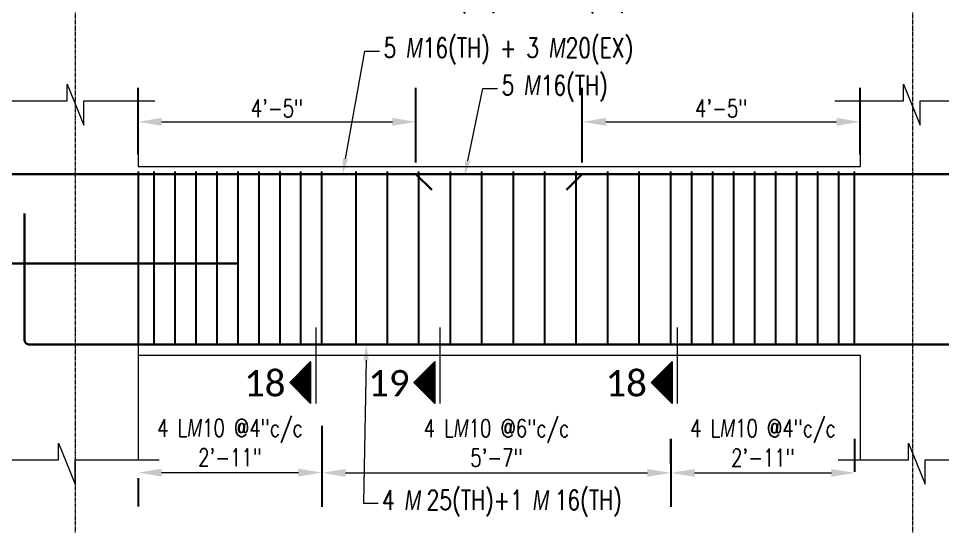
# Model space of a CAD drawing. Header units: inches. Extents: x 0 to 162649, y -36601 to -26324.
# Drawn here: x 157449.5 to 157625.7, y -35774.2 to -35677.3 of the extents above; entities that cross this region are included whole.
import ezdxf
from ezdxf import colors
from ezdxf.entities.mleader import LeaderData, LeaderLine
from ezdxf.math import Vec2, Vec3

# ---------------------------------------------------------------- set-up
doc = ezdxf.new("R2010")
doc.units = ezdxf.units.IN
doc.header["$MEASUREMENT"] = 0
doc.linetypes.add('CENTER2', pattern=[1.125, 0.75, -0.125, 0.125, -0.125])
for name, color, linetype, lineweight in [('Cen', 9, 'CENTER2', 5), ('Dim', 1, 'Continuous', 13), ('dimention', 1, 'Continuous', 13), ('hatch', 252, 'Continuous', 0), ('OL_AR_Text', 140, 'Continuous', 5), ('Rein', 3, 'Continuous', 30), ('Stirrups', 191, 'Continuous', 25), ('TEXT', 7, 'Continuous', 9)]:
    doc.layers.add(name, color=color, linetype=linetype, lineweight=lineweight)
doc.styles.add('1-8 Annotative Text', font='calibri.ttf', dxfattribs={"height": 0.125})
doc.styles.add('DIM', font='simplex.shx', dxfattribs={"width": 0.75})
doc.dimstyles.get("Standard").update_dxf_attribs({"dimscale": 36, "dimtxt": 0.09375, "dimasz": 0.125, "dimexe": 0.18, "dimexo": 0.0625, "dimgap": 0.015625, "dimtad": 1, "dimdec": 0, "dimzin": 0, "dimdsep": 46, "dimlunit": 4, "dimtxsty": 'DIM', "dimcen": 0.09, "dimadec": 0, "dimazin": 0, "dimtfac": 0.75, "dimtdec": 0, "dimtmove": 0, "dimatfit": 3, "dimfxl": 1, "dimtolj": 1, "dimtzin": 0, "dimlwd": 9, "dimarcsym": 0})

# ---------------------------------------------------------------- blocks, each defined once
blk = doc.blocks.new('*D14')
at = {"layer": 'Defpoints', "color": 0, "transparency": 16777216}
for p in [(157525.29, -35697), (157472.29, -35705.5), (157525.29, -35707)]:
    blk.add_point(p, dxfattribs=at)
at = {"layer": 'dimention', "color": 0, "lineweight": -2, "transparency": 16777216}
for p, q in [((157472.29, -35703.25), (157472.29, -35690.52)), ((157525.29, -35704.75), (157525.29, -35690.52))]:
    blk.add_line(p, q, dxfattribs=at)
at = {"layer": 'dimention', "color": 0, "lineweight": 9, "transparency": 16777216}
blk.add_line((157476.79, -35697), (157520.79, -35697), dxfattribs=at)
at = {"layer": 'dimention', "color": 0, "transparency": 16777216}
for points in [[(157476.79, -35696.25), (157476.79, -35697.75), (157472.29, -35697)], [(157520.79, -35696.25), (157520.79, -35697.75), (157525.29, -35697)]]:
    blk.add_solid(points, dxfattribs=at)
at = {"layer": 'dimention', "color": 0, "transparency": 16777216, "insert": (157498.79, -35694.43), "char_height": 3.375, "attachment_point": 5, "style": 'DIM'}
blk.add_mtext('\\A1;4\'-5"', dxfattribs=at)
blk = doc.blocks.new('*D15')
at = {"layer": 'Defpoints', "color": 0, "transparency": 16777216}
for p in [(157610.01, -35697), (157610.01, -35705.5), (157557.01, -35707)]:
    blk.add_point(p, dxfattribs=at)
at = {"layer": 'dimention', "color": 0, "lineweight": -2, "transparency": 16777216}
for p, q in [((157557.01, -35704.75), (157557.01, -35690.52)), ((157610.01, -35703.25), (157610.01, -35690.52))]:
    blk.add_line(p, q, dxfattribs=at)
at = {"layer": 'dimention', "color": 0, "lineweight": 9, "transparency": 16777216}
blk.add_line((157561.51, -35697), (157605.51, -35697), dxfattribs=at)
at = {"layer": 'dimention', "color": 0, "transparency": 16777216}
for points in [[(157561.51, -35696.25), (157561.51, -35697.75), (157557.01, -35697)], [(157605.51, -35696.25), (157605.51, -35697.75), (157610.01, -35697)]]:
    blk.add_solid(points, dxfattribs=at)
at = {"layer": 'dimention', "color": 0, "transparency": 16777216, "insert": (157583.51, -35694.43), "char_height": 3.375, "attachment_point": 5, "style": 'DIM'}
blk.add_mtext('\\A1;4\'-5"', dxfattribs=at)
blk = doc.blocks.new('*D34')
at = {"layer": 'Defpoints', "color": 0, "transparency": 16777216}
for p in [(157507.37, -35752.73), (157472.29, -35762.73), (157507.37, -35763.94)]:
    blk.add_point(p, dxfattribs=at)
at = {"layer": 'dimention', "color": 0, "lineweight": -2, "transparency": 16777216}
for p, q in [((157507.37, -35754.98), (157507.37, -35770.42)), ((157472.29, -35764.98), (157472.29, -35770.42))]:
    blk.add_line(p, q, dxfattribs=at)
at = {"layer": 'dimention', "color": 0, "lineweight": 9, "transparency": 16777216}
blk.add_line((157476.79, -35763.94), (157502.87, -35763.94), dxfattribs=at)
at = {"layer": 'dimention', "color": 0, "transparency": 16777216}
for points in [[(157476.79, -35763.19), (157476.79, -35764.69), (157472.29, -35763.94)], [(157502.87, -35763.19), (157502.87, -35764.69), (157507.37, -35763.94)]]:
    blk.add_solid(points, dxfattribs=at)
at = {"layer": 'dimention', "color": 0, "transparency": 16777216, "insert": (157489.83, -35758.23), "char_height": 3.375, "attachment_point": 5, "style": 'DIM'}
blk.add_mtext('\\A1;4 L{\\A0;\\Fgothici|c0;\\W0.75;M}10 @4"c/c\\P2\'-11"', dxfattribs=at)
blk = doc.blocks.new('*D35')
at = {"layer": 'Defpoints', "color": 0, "transparency": 16777216}
for p in [(157609.01, -35763.99), (157573.93, -35764.52), (157609.01, -35766.02)]:
    blk.add_point(p, dxfattribs=at)
at = {"layer": 'dimention', "color": 0, "lineweight": -2, "transparency": 16777216}
for p, q in [((157573.93, -35762.27), (157573.93, -35757.51)), ((157609.01, -35763.77), (157609.01, -35757.51))]:
    blk.add_line(p, q, dxfattribs=at)
at = {"layer": 'dimention', "color": 0, "lineweight": 9, "transparency": 16777216}
blk.add_line((157578.43, -35763.99), (157604.51, -35763.99), dxfattribs=at)
at = {"layer": 'dimention', "color": 0, "transparency": 16777216}
for points in [[(157578.43, -35763.24), (157578.43, -35764.74), (157573.93, -35763.99)], [(157604.51, -35763.24), (157604.51, -35764.74), (157609.01, -35763.99)]]:
    blk.add_solid(points, dxfattribs=at)
at = {"layer": 'dimention', "color": 0, "transparency": 16777216, "insert": (157591.47, -35758.28), "char_height": 3.375, "attachment_point": 5, "style": 'DIM'}
blk.add_mtext('\\A1;4 L{\\A0;\\Fgothici|c0;\\W0.75;M}10 @4"c/c\\P2\'-11"', dxfattribs=at)
blk = doc.blocks.new('*D36')
at = {"layer": 'Defpoints', "color": 0, "transparency": 16777216}
for p in [(157507.37, -35752.73), (157573.93, -35755.23), (157573.93, -35763.99)]:
    blk.add_point(p, dxfattribs=at)
at = {"layer": 'dimention', "color": 0, "lineweight": -2, "transparency": 16777216}
for p, q in [((157507.37, -35754.98), (157507.37, -35770.47)), ((157573.93, -35757.48), (157573.93, -35770.47))]:
    blk.add_line(p, q, dxfattribs=at)
at = {"layer": 'dimention', "color": 0, "lineweight": 9, "transparency": 16777216}
blk.add_line((157511.87, -35763.99), (157569.43, -35763.99), dxfattribs=at)
at = {"layer": 'dimention', "color": 0, "transparency": 16777216}
for points in [[(157511.87, -35763.24), (157511.87, -35764.74), (157507.37, -35763.99)], [(157569.43, -35763.24), (157569.43, -35764.74), (157573.93, -35763.99)]]:
    blk.add_solid(points, dxfattribs=at)
at = {"layer": 'dimention', "color": 0, "transparency": 16777216, "insert": (157540.65, -35758.28), "char_height": 3.375, "attachment_point": 5, "style": 'DIM'}
blk.add_mtext('\\A1;4 L{\\A0;\\Fgothici|c0;\\W0.75;M}10 @6"c/c\\P5\'-7"', dxfattribs=at)

msp = doc.modelspace()

# ---------------------------------------------------------------- hatches: boundary and pattern name
at = {"layer": 'Dim'}
h = msp.add_hatch(dxfattribs=at)
h.set_pattern_fill('ANSI31', color=256)
h.set_pattern_definition([(45, (545.519, 155.80887), (-0.08838834765, 0.08838834765), [])])
h.paths.add_polyline_path([(157505.21, -35746.76), (157505.21, -35742.76), (157501.21, -35746.76), (157505.21, -35750.76)])
h = msp.add_hatch(dxfattribs=at)
h.set_pattern_fill('ANSI31', color=256)
h.set_pattern_definition([(45, (569.18044, 155.80887), (-0.08838834765, 0.08838834765), [])])
h.paths.add_polyline_path([(157528.87, -35746.76), (157528.87, -35742.76), (157524.87, -35746.76), (157528.87, -35750.76)])
h = msp.add_hatch(dxfattribs=at)
h.set_pattern_fill('ANSI31', color=256)
h.set_pattern_definition([(45, (614.44293, 155.80887), (-0.08838834765, 0.08838834765), [])])
h.paths.add_polyline_path([(157574.13, -35746.76), (157574.13, -35742.76), (157570.13, -35746.76), (157574.13, -35750.76)])

# ---------------------------------------------------------------- linework, layer by layer
at = {"layer": 'Cen'}
for p, q in [((157460.29, -35112.85), (157460.29, -35925)), ((157620.01, -35112.85), (157620.01, -35925))]:
    msp.add_line(p, q, dxfattribs=at)
at = {"layer": 'Dim'}
for p, q in [((157506.21, -35736.26), (157506.21, -35750.76)), ((157529.87, -35736.26), (157529.87, -35750.76)), ((157575.13, -35736.26), (157575.13, -35750.76)), ((157501.21, -35746.76), (157505.21, -35742.76)), ((157505.21, -35742.76), (157505.21, -35750.76)), ((157524.87, -35746.76), (157528.87, -35742.76)), ((157528.87, -35742.76), (157528.87, -35750.76)), ((157570.13, -35746.76), (157574.13, -35742.76)), ((157574.13, -35742.76), (157574.13, -35750.76)), ((157501.21, -35746.76), (157505.21, -35750.76)), ((157505.21, -35750.76), (157505.21, -35746.76)), ((157524.87, -35746.76), (157528.87, -35750.76)), ((157528.87, -35750.76), (157528.87, -35746.76)), ((157570.13, -35746.76), (157574.13, -35750.76)), ((157574.13, -35750.76), (157574.13, -35746.76))]:
    msp.add_line(p, q, dxfattribs=at)
at = {"layer": 'hatch'}
for p, q in [((157458.76, -35693), (157458.76, -35689.83)), ((157458.76, -35689.83), (157461.95, -35697.63)), ((157618.26, -35693), (157618.26, -35689.83)), ((157618.26, -35689.83), (157621.45, -35697.63)), ((157443.17, -35693), (157458.76, -35693)), ((157461.95, -35697.63), (157461.95, -35693)), ((157461.95, -35693), (157475.51, -35693)), ((157472.29, -35693), (157472.29, -35705.5)), ((157605.2, -35693), (157618.26, -35693)), ((157610.01, -35693), (157610.01, -35705.5)), ((157621.45, -35697.63), (157621.45, -35693)), ((157621.45, -35693), (157634.7, -35693)), ((157472.29, -35705.5), (157610.01, -35705.5)), ((157472.29, -35725.5), (157472.29, -35761.5)), ((157472.29, -35741.5), (157610.01, -35741.5)), ((157610.01, -35741.5), (157610.01, -35761.5)), ((157457.1, -35761.5), (157457.1, -35758.33)), ((157457.1, -35758.33), (157460.29, -35766.13)), ((157619.23, -35761.5), (157619.23, -35758.33)), ((157619.23, -35758.33), (157622.42, -35766.13)), ((157444.94, -35761.5), (157457.1, -35761.5)), ((157460.29, -35766.13), (157460.29, -35761.5)), ((157460.29, -35761.5), (157476.34, -35761.5)), ((157605.8, -35761.5), (157619.23, -35761.5)), ((157622.42, -35766.13), (157622.42, -35761.5)), ((157622.42, -35761.5), (157633.41, -35761.5))]:
    msp.add_line(p, q, dxfattribs=at)
at = {"layer": 'Rein'}
for p, q in [((157528.29, -35710), (157525.29, -35707)), ((157554.01, -35710), (157557.01, -35707))]:
    msp.add_line(p, q, dxfattribs=at)
for points in [[(157852.21, -35724.5), (157852.21, -35708, 0.414214), (157851.21, -35707), (156895.55, -35707, 0.414214), (156894.55, -35708), (156894.55, -35724.5)], [(156895.55, -35708), (156895.55, -35723, 0.414214), (156896.55, -35724), (157491.37, -35724)], [(157450.62, -35714.5), (157450.62, -35738.5, 0.414214), (157451.62, -35739.5), (157580.06, -35739.5), (157790.14, -35739.5, 0.414214), (157791.14, -35738.5), (157791.14, -35710.57)]]:
    msp.add_lwpolyline(points, format="xyb", dxfattribs=at)
at = {"layer": 'Stirrups'}
for p, q in [((157472.37, -35739.64), (157472.37, -35706.5)), ((157475.37, -35739.64), (157475.37, -35706.5)), ((157479.37, -35739.64), (157479.37, -35706.5)), ((157483.37, -35739.64), (157483.37, -35706.5)), ((157487.37, -35739.64), (157487.37, -35706.5)), ((157491.37, -35739.64), (157491.37, -35706.5)), ((157495.37, -35739.64), (157495.37, -35706.5)), ((157499.37, -35739.64), (157499.37, -35706.5)), ((157503.37, -35739.64), (157503.37, -35706.5)), ((157507.37, -35739.64), (157507.37, -35706.5)), ((157513.87, -35739.64), (157513.87, -35706.5)), ((157519.87, -35739.64), (157519.87, -35706.5)), ((157525.87, -35739.64), (157525.87, -35706.5)), ((157531.87, -35739.64), (157531.87, -35706.5)), ((157537.87, -35739.64), (157537.87, -35706.5)), ((157543.87, -35739.64), (157543.87, -35706.5)), ((157549.87, -35739.64), (157549.87, -35706.5)), ((157555.87, -35739.64), (157555.87, -35706.5)), ((157561.87, -35739.64), (157561.87, -35706.5)), ((157567.87, -35739.64), (157567.87, -35706.5)), ((157573.93, -35739.64), (157573.93, -35706.5)), ((157577.93, -35739.64), (157577.93, -35706.5)), ((157581.93, -35739.64), (157581.93, -35706.5)), ((157585.93, -35739.64), (157585.93, -35706.5)), ((157589.93, -35739.64), (157589.93, -35706.5)), ((157593.93, -35739.64), (157593.93, -35706.5)), ((157597.93, -35739.64), (157597.93, -35706.5)), ((157601.93, -35739.64), (157601.93, -35706.5)), ((157605.93, -35739.64), (157605.93, -35706.5)), ((157608.93, -35739.64), (157608.93, -35706.5))]:
    msp.add_line(p, q, dxfattribs=at)

# ---------------------------------------------------------------- texts
at = {"layer": 'OL_AR_Text', "char_height": 5, "width": 3.8192065e-317, "attachment_point": 1, "style": '1-8 Annotative Text'}
for s, insert in [('18', (157492.51, -35744.37)), ('19', (157516.17, -35744.37)), ('18', (157561.43, -35744.37))]:
    msp.add_mtext(s, dxfattribs=dict(at, insert=insert))

# ---------------------------------------------------------------- dimensions: what is measured, and where the dimension line sits
at = {"layer": 'dimention'}
for base, p1, p2, picture, middle in [((157525.29, -35697), (157472.29, -35705.5), (157525.29, -35707), '*D14', (157498.79, -35694.43)), ((157610.01, -35697), (157557.01, -35707), (157610.01, -35705.5), '*D15', (157583.51, -35694.43))]:
    dim = msp.add_linear_dim(base=base, p1=p1, p2=p2, dimstyle='Standard', dxfattribs=at)
    dim.commit()
    dim.dimension.update_dxf_attribs({"geometry": picture, "text_midpoint": middle})
for base, p1, p2, picture, middle in [((157507.37, -35763.94), (157472.29, -35762.73), (157507.37, -35752.73), '*D34', (157489.83, -35763.94)), ((157609.01, -35763.99), (157573.93, -35764.52), (157609.01, -35766.02), '*D35', (157591.47, -35763.99))]:
    dim = msp.add_linear_dim(base=base, p1=p1, p2=p2, text='4 L{\\A0;\\Fgothici|c0;\\W0.75;M}10 @4"c/c\\P<>', dimstyle='Standard', dxfattribs=at)
    dim.commit()
    dim.dimension.update_dxf_attribs({"geometry": picture, "text_midpoint": middle, "dimtype": 160})
dim = msp.add_linear_dim(base=(157573.93, -35763.99), p1=(157507.37, -35752.73), p2=(157573.93, -35755.23), text='4 L{\\A0;\\Fgothici|c0;\\W0.75;M}10 @6"c/c\\P<>', dimstyle='Standard', dxfattribs=at)
dim.commit()
dim.dimension.update_dxf_attribs({"geometry": '*D36', "text_midpoint": (157540.65, -35758.28)})

# ---------------------------------------------------------------- leaders
at = {"layer": 'TEXT'}
ml = msp.add_multileader_mtext('Standard', dxfattribs=at)
ml.set_content('4 {\\Fgothici|c0;M }25(TH)+1 {\\Fgothici|c0;M }16(EX)   ', color=256, style='DIM')
ml.set_leader_properties(color=1, linetype='ByLayer', lineweight=9)
ml.build(insert=Vec2(0, 0))
ml.multileader.update_dxf_attribs({"text_right_attachment_type": 2, "dogleg_length": 0.25, "arrow_head_size": 3, "scale": 32})
ctx = ml.context
ctx.base_point, ctx.scale, ctx.char_height, ctx.arrow_head_size, ctx.landing_gap_size, ctx.plane_origin = Vec3(157519.24, -35673.79), 32, 3.75, 3, 0.75, Vec3(157539.56, -35693.09)
ctx.right_attachment = 2
notes = []
notes.append((ctx, [(0, (1, 1, 0), (157516.43, -35673.79), (1, 0), 2.81, [(0, [(157517, -35643.5)], 0, [])])]))
ctx.mtext.insert, ctx.mtext.flow_direction = Vec3(157519.99, -35671.29), 5
ml = msp.add_multileader_mtext('Standard', dxfattribs=at)
ml.set_content('5 {\\Fgothici|c0;M}16(TH) + 3 {\\Fgothici|c0;M}20(EX)', color=256, style='DIM')
ml.set_leader_properties(color=1, linetype='ByLayer', lineweight=9)
ml.build(insert=Vec2(0, 0))
ml.multileader.update_dxf_attribs({"text_right_attachment_type": 2, "dogleg_length": 0.25, "arrow_head_size": 3, "scale": 32})
ctx = ml.context
ctx.base_point, ctx.scale, ctx.char_height, ctx.arrow_head_size, ctx.landing_gap_size, ctx.plane_origin = Vec3(157518.37, -35683.5), 32, 3.75, 3, 0.75, Vec3(157538.7, -35702.8)
ctx.right_attachment = 2
notes.append((ctx, [(0, (1, 1, 0), (157515.56, -35683.5), (1, 0), 2.81, [(0, [(157511.31, -35707)], 0, [])])]))
ctx.mtext.insert, ctx.mtext.flow_direction = Vec3(157519.12, -35681), 5
ml = msp.add_multileader_mtext('Standard', dxfattribs=at)
ml.set_content('5 {\\Fgothici|c0;M}16(TH) ', color=256, style='DIM')
ml.set_leader_properties(color=1, linetype='ByLayer', lineweight=9)
ml.build(insert=Vec2(0, 0))
ml.multileader.update_dxf_attribs({"text_right_attachment_type": 2, "dogleg_length": 0.25, "arrow_head_size": 3, "scale": 32})
ctx = ml.context
ctx.base_point, ctx.scale, ctx.char_height, ctx.arrow_head_size, ctx.landing_gap_size, ctx.plane_origin = Vec3(157540.87, -35690.63), 32, 3.75, 3, 0.75, Vec3(157561.2, -35709.93)
ctx.right_attachment = 2
notes.append((ctx, [(0, (1, 1, 0), (157538.06, -35690.63), (1, 0), 2.81, [(0, [(157534.56, -35707.35)], 0, [])])]))
ctx.mtext.insert, ctx.mtext.flow_direction = Vec3(157541.62, -35688.13), 5
ml = msp.add_multileader_mtext('Standard', dxfattribs=at)
ml.set_content('4 {\\Fgothici|c0;M }25(TH)+1 {\\Fgothici|c0;M }16(TH)   ', color=256, style='DIM')
ml.set_leader_properties(color=1, linetype='ByLayer', lineweight=9)
ml.build(insert=Vec2(0, 0))
ml.multileader.update_dxf_attribs({"text_right_attachment_type": 2, "dogleg_length": 0.25, "arrow_head_size": 3, "scale": 32})
ctx = ml.context
ctx.base_point, ctx.scale, ctx.char_height, ctx.arrow_head_size, ctx.landing_gap_size, ctx.plane_origin = Vec3(157518.08, -35769.79), 32, 3.75, 3, 0.75, Vec3(157538.4, -35789.09)
ctx.right_attachment = 2
notes.append((ctx, [(0, (1, 1, 0), (157515.27, -35769.79), (1, 0), 2.81, [(0, [(157515.84, -35739.5)], 0, [])])]))
ctx.mtext.insert, ctx.mtext.flow_direction = Vec3(157518.83, -35767.29), 5
for ctx, leaders in notes:
    for number, flags, end, landing, length, lines in leaders:
        leader = LeaderData()
        leader.index, (leader.has_last_leader_line, leader.has_dogleg_vector, leader.attachment_direction) = number, flags
        leader.last_leader_point, leader.dogleg_vector, leader.dogleg_length = Vec3(end), Vec3(landing), length
        for number, points, colour, breaks in lines:
            line = LeaderLine()
            line.index, line.vertices, line.color, line.breaks = number, Vec3.list(points), colors.encode_raw_color(colour), breaks
            leader.lines.append(line)
        ctx.leaders.append(leader)

doc.saveas('drawing.dxf')
